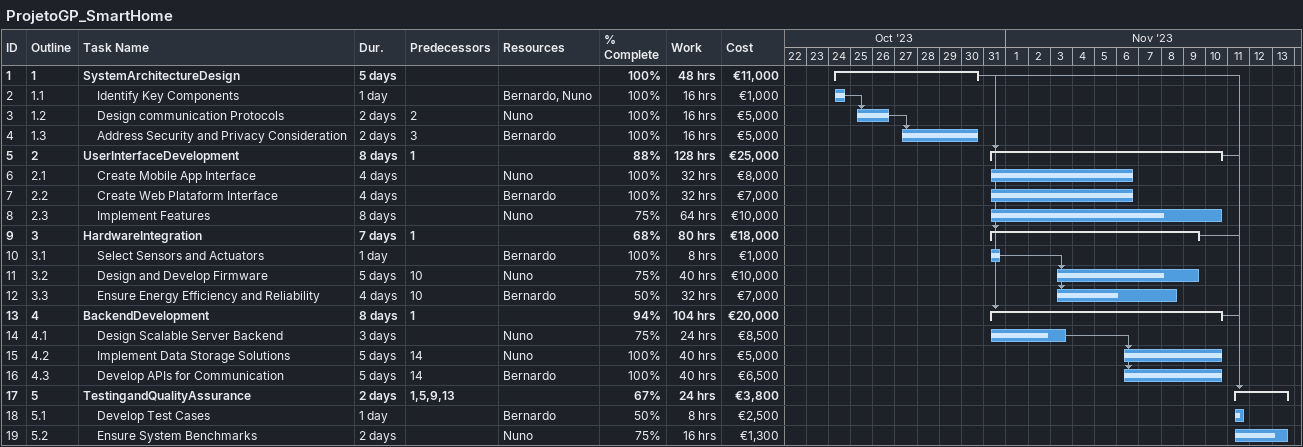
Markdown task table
ProjetoGP_SmartHome

| ID | WBS | Task | Duration | Start | Finish | Predecessors | Resources | % complete | Work (h) | Cost (€) |
|---|---|---|---|---|---|---|---|---|---|---|
| 1 | 1 | **SystemArchitectureDesign** | 5d | 2023-10-24 | 2023-10-30 |  |  | 100 | 48 | 11000 |
| 2 | 1.1 | Identify Key Components | 1d | 2023-10-24 | 2023-10-24 |  | Bernardo, Nuno | 100 | 16 | 1000 |
| 3 | 1.2 | Design communication Protocols | 2d | 2023-10-25 | 2023-10-26 | 2 | Nuno | 100 | 16 | 5000 |
| 4 | 1.3 | Address Security and Privacy Consideration | 2d | 2023-10-27 | 2023-10-30 | 3 | Bernardo | 100 | 16 | 5000 |
| 5 | 2 | **UserInterfaceDevelopment** | 8d | 2023-10-31 | 2023-11-10 | 1 |  | 88 | 128 | 25000 |
| 6 | 2.1 | Create Mobile App Interface | 4d | 2023-10-31 | 2023-11-06 |  | Nuno | 100 | 32 | 8000 |
| 7 | 2.2 | Create Web Plataform Interface | 4d | 2023-10-31 | 2023-11-06 |  | Bernardo | 100 | 32 | 7000 |
| 8 | 2.3 | Implement Features | 8d | 2023-10-31 | 2023-11-10 |  | Nuno | 75 | 64 | 10000 |
| 9 | 3 | **HardwareIntegration** | 7d | 2023-10-31 | 2023-11-09 | 1 |  | 68 | 80 | 18000 |
| 10 | 3.1 | Select Sensors and Actuators | 1d | 2023-10-31 | 2023-10-31 |  | Bernardo | 100 | 8 | 1000 |
| 11 | 3.2 | Design and Develop Firmware | 5d | 2023-11-03 | 2023-11-09 | 10 | Nuno | 75 | 40 | 10000 |
| 12 | 3.3 | Ensure Energy Efficiency and Reliability | 4d | 2023-11-03 | 2023-11-08 | 10 | Bernardo | 50 | 32 | 7000 |
| 13 | 4 | **BackendDevelopment** | 8d | 2023-10-31 | 2023-11-10 | 1 |  | 94 | 104 | 20000 |
| 14 | 4.1 | Design Scalable Server Backend | 3d | 2023-10-31 | 2023-11-03 |  | Nuno | 75 | 24 | 8500 |
| 15 | 4.2 | Implement Data Storage Solutions | 5d | 2023-11-06 | 2023-11-10 | 14 | Nuno | 100 | 40 | 5000 |
| 16 | 4.3 | Develop APIs for Communication | 5d | 2023-11-06 | 2023-11-10 | 14 | Bernardo | 100 | 40 | 6500 |
| 17 | 5 | **TestingandQualityAssurance** | 2d | 2023-11-11 | 2023-11-13 | 1, 5, 9, 13 |  | 67 | 24 | 3800 |
| 18 | 5.1 | Develop Test Cases | 1d | 2023-11-11 | 2023-11-11 |  | Bernardo | 50 | 8 | 2500 |
| 19 | 5.2 | Ensure System Benchmarks | 2d | 2023-11-11 | 2023-11-13 |  | Nuno | 75 | 16 | 1300 |
